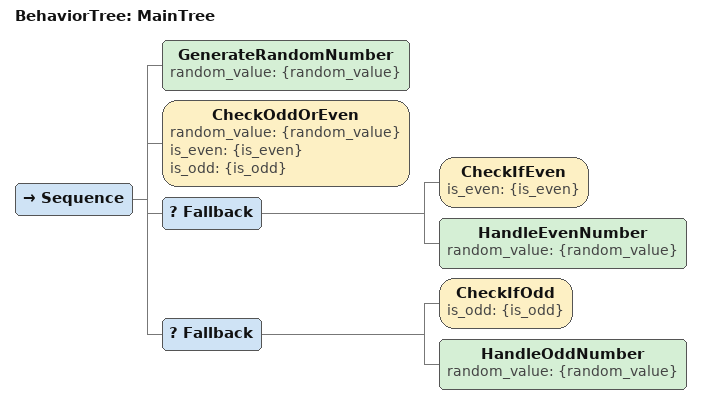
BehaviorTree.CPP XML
<root main_tree_to_execute="MainTree">
  <BehaviorTree ID="MainTree">
    <Sequence>
      <GenerateRandomNumber random_value="{random_value}" />
      <CheckOddOrEven random_value="{random_value}" is_even="{is_even}" is_odd="{is_odd}"/>
      <Fallback>
        <CheckIfEven is_even="{is_even}"/>
        <HandleEvenNumber random_value="{random_value}"/>
      </Fallback>
      <Fallback>
        <CheckIfOdd is_odd="{is_odd}"/>
        <HandleOddNumber random_value="{random_value}"/>
      </Fallback>
    </Sequence>
  </BehaviorTree>
</root>
